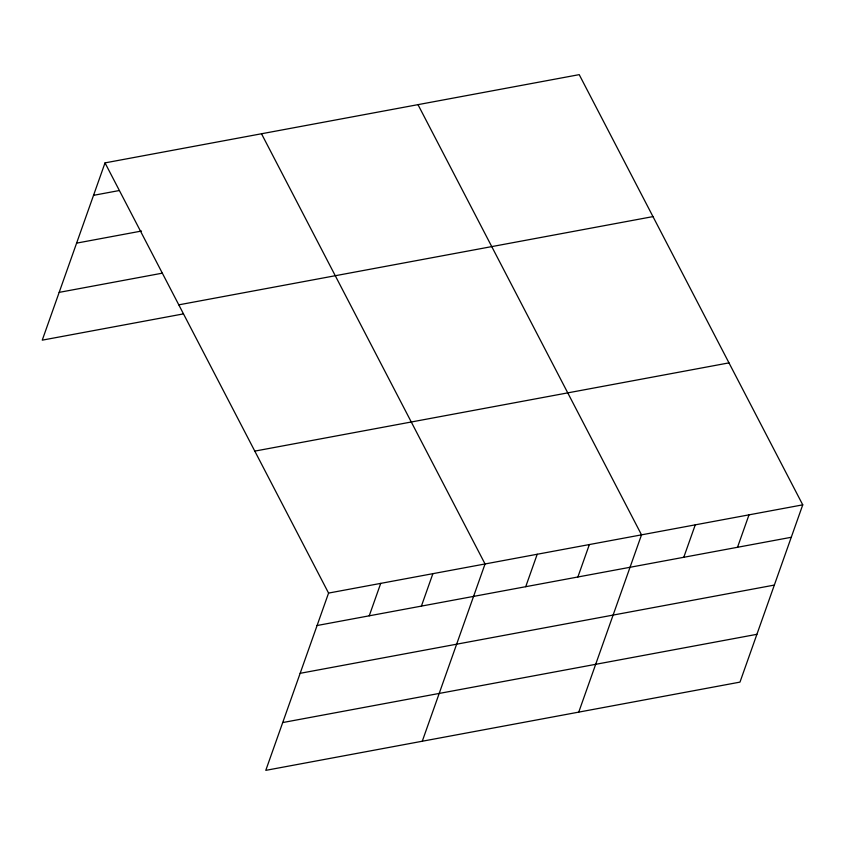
<?xml version="1.0" encoding="UTF-8"?>
<svg xmlns="http://www.w3.org/2000/svg" width="845" height="845" viewBox="0 0 845 845"><rect width="100%" height="100%" fill="white"/><g stroke="black" fill="none" stroke-linecap="round" stroke-linejoin="round"><path stroke-width="1.27" d="M105.023 162.884L328.568 593.084L265.784 770.355L739.977 682.116L802.75 504.845L579.216 74.645L105.023 162.884L42.25 340.155L183.46 313.886M369.233 615.825L380.725 583.377M421.401 606.118L432.883 573.67M422.268 741.234L485.051 563.964L261.506 133.763M525.717 586.705L537.209 554.257M577.874 576.998L589.366 544.55M578.751 712.113L641.524 534.843L417.99 104.643M683.774 557.288L695.266 524.84M737.516 547.285L749.008 514.837M93.541 195.332L118.976 190.59M76.61 243.128L141.495 231.044M59.171 292.37L162.219 273.188M178.791 304.844L652.974 216.605M254.799 451.114L728.981 362.875M328.568 593.084L802.75 504.845M317.076 625.522L791.258 537.283M300.155 673.317L774.337 585.078M282.716 722.559L756.898 634.32"/></g></svg>
